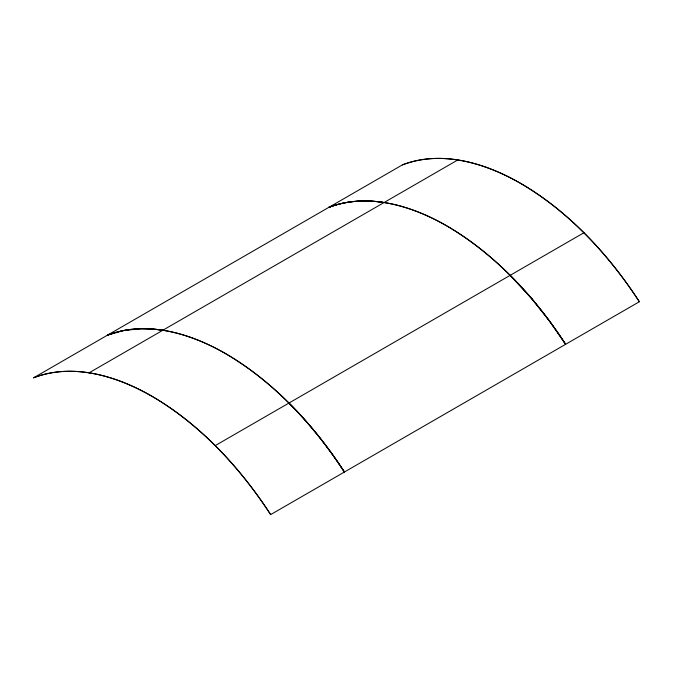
<?xml version="1.0" encoding="UTF-8"?>
<svg xmlns="http://www.w3.org/2000/svg" width="673" height="673" viewBox="0 0 673 673"><rect width="100%" height="100%" fill="white"/><g stroke="black" fill="none" stroke-linecap="round" stroke-linejoin="round"><path stroke-width="1.01" d="M33.65 377.78L402.353 164.91C441.791 149.743 485.889 163.278 520.852 183.519C569.535 212.146 608.72 254.714 639.35 301.74L270.647 514.609A260.712 150.525 60 0 0 33.65 377.78C73.088 362.612 117.186 376.14 152.148 396.389C200.832 425.016 240.017 467.575 270.647 514.609M89.097 372.825L457.8 159.955M215.2 445.627L583.903 232.757M528.625 295.094A260.712 150.525 60 0 0 328.609 207.477C367.879 192.276 412.465 205.888 447.108 226.094C495.782 254.823 534.993 297.222 565.606 344.307A260.712 150.525 60 0 0 532.217 299.275L510.159 275.333M107.394 335.204C146.655 319.995 191.241 333.606 225.892 353.813C274.567 382.542 313.778 424.941 344.391 472.034A260.712 150.525 60 0 0 144.375 328.693A260.712 150.542 60 0 0 140.775 328.693L123.445 330.561L107.394 335.204A260.712 150.525 60 0 1 140.783 328.718L151.669 328.979L162.841 330.25M328.609 207.477C346.158 200.596 365.565 199.595 384.056 202.531M288.944 403.051C309.849 423.948 328.323 447.234 344.391 472.034M532.217 299.275L549.555 321.13L565.606 344.307M528.684 294.984A260.712 150.676 60 0 1 532.284 299.165M402.353 164.91A260.712 150.525 60 0 1 639.35 301.74"/></g></svg>
